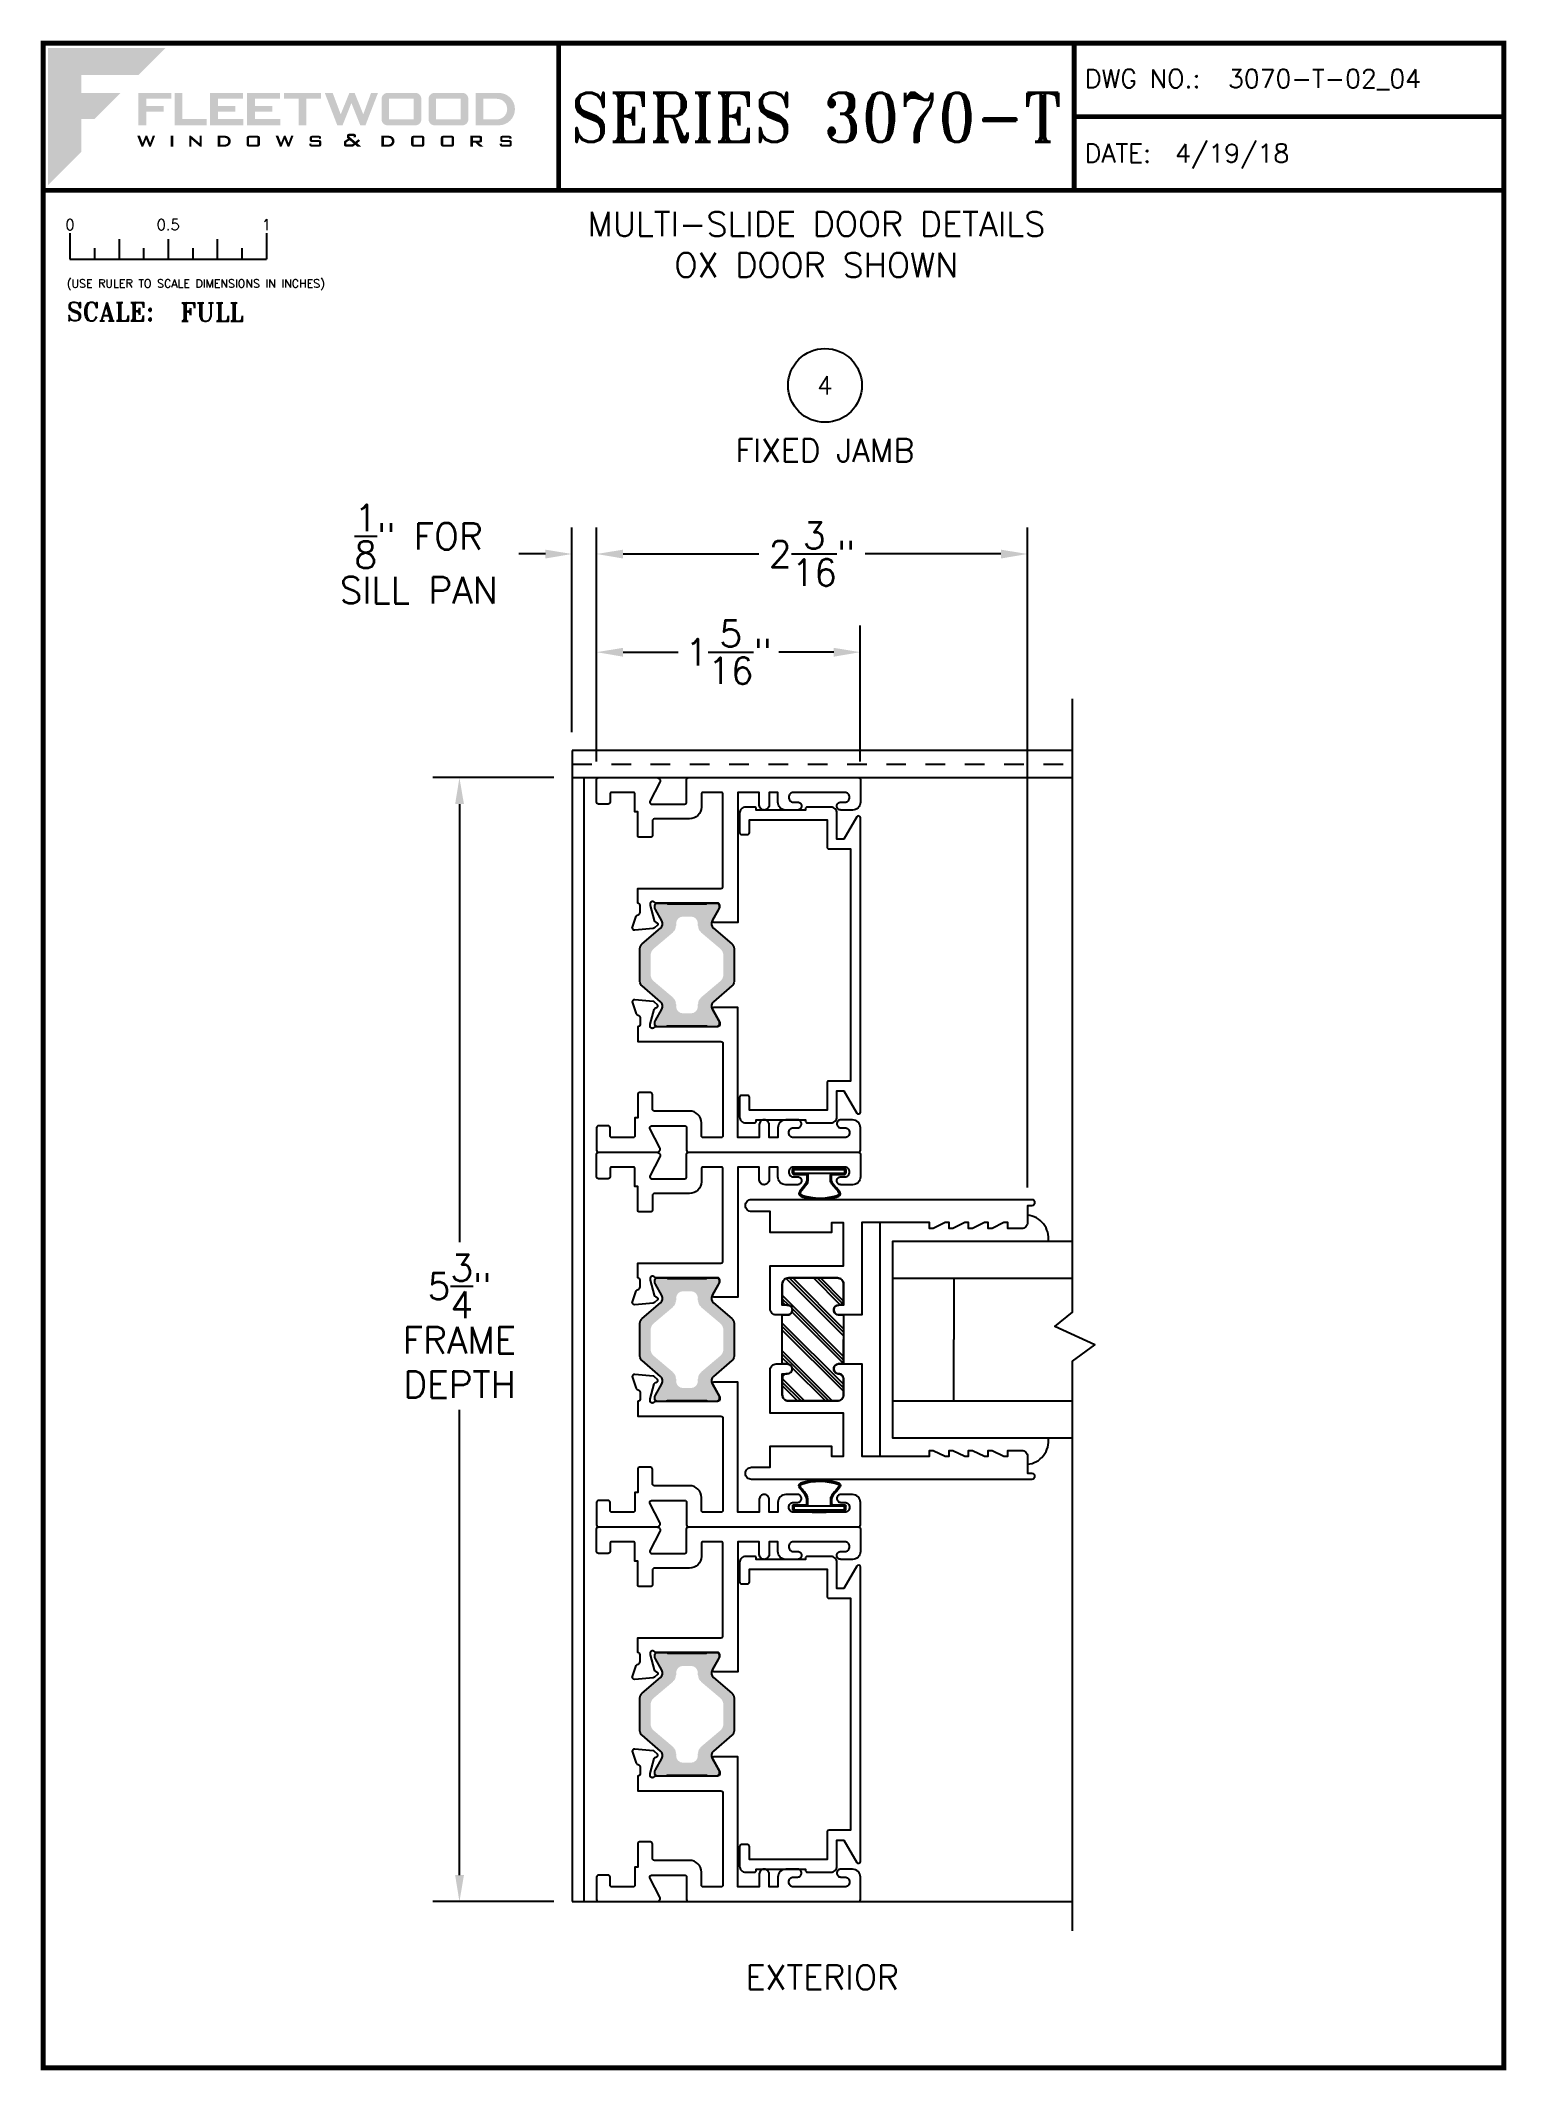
# Paper-space layout 'DETAIL 4' of a CAD drawing. Extents: x 0.3 to 7.8, y 0.1 to 10.4.
# The model-space entities are those that its viewports show. They can reach past a viewport. Long polylines and large blocks are cut down to what shows.
import ezdxf
from ezdxf.enums import TextEntityAlignment as Align

# ---------------------------------------------------------------- set-up
doc = ezdxf.new("R2010")
doc.units = 0
doc.header["$LTSCALE"] = 0.25
doc.header["$MEASUREMENT"] = 0
doc.linetypes.add('HIDDEN', pattern=[0.375, 0.25, -0.125])
doc.layers.get('0').update_dxf_attribs({"linetype": 'CONTINUOUS'})
doc.layers.get('DEFPOINTS').update_dxf_attribs({"color": 1, "linetype": 'CONTINUOUS'})
for name, color, linetype in [('DIM', 7, 'CONTINUOUS'), ('FRAME', 1, 'CONTINUOUS'), ('GLASS-VINYL', 7, 'CONTINUOUS'), ('SEAL', 7, 'CONTINUOUS'), ('SILL-PAN', 7, 'CONTINUOUS'), ('TEXT', 7, 'CONTINUOUS'), ('TITLE-BLOCK', 7, 'CONTINUOUS'), ('VENT', 5, 'CONTINUOUS')]:
    doc.layers.add(name, color=color, linetype=linetype)
doc.layers.add('VP', color=40, linetype='CONTINUOUS', plot=False)
doc.layers.get('VP').off()
doc.styles.add('ROMANS', font='romans')
doc.styles.add('ROMANT', font='romant')
doc.styles.add('SIMPLEX-094', font='simplex.shx', dxfattribs={"height": 0.094})
doc.styles.get("Standard").update_dxf_attribs({"font": 'simplex.shx'})
doc.dimstyles.new('FULL SCALE', dxfattribs={"dimscale": 0.75, "dimtxt": 0.18, "dimasz": 0.18, "dimexe": 0.18, "dimexo": 0.125, "dimgap": 0.09, "dimtad": 0, "dimtih": 1, "dimtoh": 1, "dimdec": 4, "dimzin": 0, "dimdsep": 46, "dimlunit": 4, "dimtxsty": 'Standard', "dimcen": 0.09, "dimadec": 0, "dimazin": 0, "dimtfac": 1, "dimtdec": 4, "dimtofl": 0, "dimtmove": 0, "dimatfit": 3, "dimfxl": 0, "dimtolj": 1, "dimtzin": 0, "dimarcsym": 0})

# ---------------------------------------------------------------- blocks, each defined once
blk = doc.blocks.new('Fleetwood_Logo_6-10-15')
h = blk.add_hatch(color=154)
h.dxf.hatch_style = 1
h.paths.add_polyline_path([(0.2526, -0.0017), (0.0019, -0.0017), (0.0019, -0.2942), (0.0725, -0.2236), (0.0725, -0.1535), (0.1007, -0.1535), (0.1567, -0.0976), (0.0725, -0.0976), (0.0725, -0.0596), (0.1946, -0.0596)])
h = blk.add_hatch(color=251)
h.dxf.hatch_style = 1
h.paths.add_polyline_path([(0.2487, -0.1256), (0.2112, -0.1256), (0.2112, -0.1102), (0.2647, -0.1102), (0.2647, -0.0976), (0.1946, -0.0976), (0.1946, -0.1667), (0.2112, -0.1667), (0.2112, -0.1377), (0.2487, -0.1377)])
h = blk.add_hatch(color=251)
h.dxf.hatch_style = 1
h.paths.add_polyline_path([(0.2886, -0.0976), (0.272, -0.0976), (0.272, -0.1667), (0.3401, -0.1667), (0.3401, -0.1535), (0.2886, -0.1535)])
h = blk.add_hatch(color=251)
h.dxf.hatch_style = 1
h.paths.add_polyline_path([(0.4175, -0.0976), (0.3474, -0.0976), (0.3474, -0.1667), (0.4185, -0.1667), (0.4185, -0.1534), (0.364, -0.1534), (0.364, -0.1377), (0.4015, -0.1377), (0.4015, -0.1256), (0.364, -0.1256), (0.364, -0.1102), (0.4175, -0.1102)])
h = blk.add_hatch(color=251)
h.dxf.hatch_style = 1
h.paths.add_polyline_path([(0.4965, -0.0976), (0.4264, -0.0976), (0.4264, -0.1667), (0.4975, -0.1667), (0.4975, -0.1534), (0.443, -0.1534), (0.443, -0.1377), (0.4804, -0.1377), (0.4804, -0.1256), (0.443, -0.1256), (0.443, -0.1102), (0.4965, -0.1102)])
h = blk.add_hatch(color=251)
h.dxf.hatch_style = 1
h.paths.add_polyline_path([(0.5842, -0.0976), (0.5054, -0.0976), (0.5054, -0.1102), (0.5365, -0.1102), (0.5365, -0.1667), (0.5531, -0.1667), (0.5531, -0.1102), (0.5842, -0.1102)])
h = blk.add_hatch(color=251)
h.dxf.hatch_style = 1
h.paths.add_polyline_path([(0.6089, -0.0976), (0.5921, -0.0976), (0.6188, -0.1667), (0.63, -0.1667), (0.6489, -0.1192), (0.6679, -0.1667), (0.6789, -0.1667), (0.7056, -0.0976), (0.6908, -0.0976), (0.6742, -0.1433), (0.6558, -0.0976), (0.6446, -0.0976), (0.6261, -0.1433)])
h = blk.add_hatch(color=251)
h.dxf.hatch_style = 1
h.paths.add_polyline_path([(0.7853, -0.0976), (0.726, -0.0976, 0.414214), (0.7133, -0.1102), (0.7133, -0.154, 0.414214), (0.726, -0.1667), (0.7853, -0.1667, 0.414214), (0.798, -0.154), (0.798, -0.1102, 0.414214)])
h.paths.add_polyline_path([(0.7819, -0.1102), (0.7819, -0.154), (0.7294, -0.154), (0.7294, -0.1102)], flags=16)
h = blk.add_hatch(color=251)
h.dxf.hatch_style = 1
h.paths.add_polyline_path([(0.8856, -0.0976), (0.8262, -0.0976, 0.414214), (0.8136, -0.1102), (0.8136, -0.154, 0.414214), (0.8262, -0.1667), (0.8856, -0.1667, 0.414214), (0.8982, -0.154), (0.8982, -0.1102, 0.414214)])
h.paths.add_polyline_path([(0.8822, -0.1102), (0.8822, -0.154), (0.8296, -0.154), (0.8296, -0.1102)], flags=16)
h = blk.add_hatch(color=251)
h.dxf.hatch_style = 1
h.paths.add_polyline_path([(0.9632, -0.0976), (0.914, -0.0976), (0.914, -0.1667), (0.9632, -0.1667, 1)])
h.paths.add_polyline_path([(0.9301, -0.1102), (0.9593, -0.1102, -1), (0.9593, -0.154), (0.9301, -0.154)], flags=16)
h = blk.add_hatch(color=7)
h.dxf.hatch_style = 1
h.paths.add_polyline_path([(0.2301, -0.1891), (0.2251, -0.1891), (0.2196, -0.2043), (0.2134, -0.1891), (0.2097, -0.1891), (0.2035, -0.2043), (0.1978, -0.1891), (0.1922, -0.1891), (0.2011, -0.2121), (0.2048, -0.2121), (0.2112, -0.1963), (0.2175, -0.2121), (0.2212, -0.2121)])
h = blk.add_hatch(color=7)
h.dxf.hatch_style = 1
h.paths.add_polyline_path([(0.2691, -0.1891), (0.2637, -0.1891), (0.2637, -0.2118), (0.2637, -0.2121), (0.2691, -0.2121)])
h = blk.add_hatch(color=7)
h.dxf.hatch_style = 1
h.paths.add_polyline_path([(0.3077, -0.1964), (0.3259, -0.2121), (0.3298, -0.2121), (0.3298, -0.1891), (0.325, -0.1891), (0.325, -0.2047), (0.3067, -0.1891), (0.3029, -0.1891), (0.3029, -0.2121), (0.3077, -0.2121)])
h = blk.add_hatch(color=7)
h.dxf.hatch_style = 1
h.paths.add_polyline_path([(0.3801, -0.1891), (0.3637, -0.1891), (0.3637, -0.2121), (0.3801, -0.2121, 1)])
h.paths.add_polyline_path([(0.3691, -0.2079), (0.3691, -0.1933), (0.3788, -0.1933, -1), (0.3788, -0.2079)], flags=16)
h = blk.add_hatch(color=7)
h.dxf.hatch_style = 1
h.paths.add_polyline_path([(0.4537, -0.2079), (0.4537, -0.1933, 0.414214), (0.4495, -0.1891), (0.4297, -0.1891, 0.414214), (0.4255, -0.1933), (0.4255, -0.2079, 0.414214), (0.4297, -0.2121), (0.4495, -0.2121, 0.414214)])
h.paths.add_polyline_path([(0.4308, -0.2079), (0.4308, -0.1933), (0.4484, -0.1933), (0.4484, -0.2079)], flags=16)
h = blk.add_hatch(color=7)
h.dxf.hatch_style = 1
h.paths.add_polyline_path([(0.5253, -0.1891), (0.5203, -0.1891), (0.5148, -0.2043), (0.5087, -0.1891), (0.5049, -0.1891), (0.4988, -0.2043), (0.493, -0.1891), (0.4874, -0.1891), (0.4963, -0.2121), (0.5001, -0.2121), (0.5064, -0.1963), (0.5127, -0.2121), (0.5164, -0.2121)])
h = blk.add_hatch(color=7)
h.dxf.hatch_style = 1
h.paths.add_polyline_path([(0.5801, -0.1891), (0.5643, -0.1891, 0.414214), (0.56, -0.1933), (0.56, -0.1981, 0.414214), (0.5643, -0.2024), (0.58, -0.2024), (0.58, -0.2078), (0.5637, -0.2078), (0.5637, -0.2052), (0.5591, -0.2062), (0.5591, -0.2078, 0.414214), (0.5634, -0.2121), (0.5805, -0.2121, 0.414214), (0.5848, -0.2078), (0.5848, -0.2024, 0.414214), (0.5805, -0.1982), (0.5648, -0.1982), (0.5648, -0.193), (0.5798, -0.193), (0.5798, -0.1958), (0.5843, -0.1948), (0.5843, -0.1933, 0.414214)])
h = blk.add_hatch(color=7)
h.dxf.hatch_style = 1
h.paths.add_polyline_path([(0.645, -0.1913, -0.222262), (0.6447, -0.1906), (0.6447, -0.1892), (0.6535, -0.1892), (0.6535, -0.193), (0.6587, -0.1918), (0.6587, -0.189, 0.414214), (0.6544, -0.1847), (0.6437, -0.1847, 0.414214), (0.6394, -0.189), (0.6394, -0.1922, 0.222262), (0.6407, -0.1948), (0.6415, -0.1955), (0.6345, -0.1998, 0.260684), (0.6329, -0.2027), (0.6329, -0.2078, 0.414214), (0.6372, -0.2121), (0.6514, -0.2121, 0.17577), (0.6536, -0.2113), (0.657, -0.2085), (0.6614, -0.2121), (0.6699, -0.2121), (0.6613, -0.2049), (0.6676, -0.1997), (0.6637, -0.1964), (0.6574, -0.2017)])
h.paths.add_polyline_path([(0.6532, -0.2052), (0.6509, -0.2072, -0.17577), (0.6502, -0.2074), (0.6382, -0.2074), (0.6382, -0.2033, -0.260684), (0.6387, -0.2025), (0.6451, -0.1985)], flags=16)
h = blk.add_hatch(color=7)
h.dxf.hatch_style = 1
h.paths.add_polyline_path([(0.7294, -0.1891), (0.713, -0.1891), (0.713, -0.2121), (0.7294, -0.2121, 1)])
h.paths.add_polyline_path([(0.7184, -0.2079), (0.7184, -0.1933), (0.7281, -0.1933, -1), (0.7281, -0.2079)], flags=16)
h = blk.add_hatch(color=7)
h.dxf.hatch_style = 1
h.paths.add_polyline_path([(0.8045, -0.2079), (0.8045, -0.1933, 0.414214), (0.8003, -0.1891), (0.7805, -0.1891, 0.414214), (0.7763, -0.1933), (0.7763, -0.2079, 0.414214), (0.7805, -0.2121), (0.8003, -0.2121, 0.414214)])
h.paths.add_polyline_path([(0.7816, -0.2079), (0.7816, -0.1933), (0.7992, -0.1933), (0.7992, -0.2079)], flags=16)
h = blk.add_hatch(color=7)
h.dxf.hatch_style = 1
h.paths.add_polyline_path([(0.8678, -0.2079), (0.8678, -0.1933, 0.414214), (0.8636, -0.1891), (0.8438, -0.1891, 0.414214), (0.8396, -0.1933), (0.8396, -0.2079, 0.414214), (0.8438, -0.2121), (0.8636, -0.2121, 0.414214)])
h.paths.add_polyline_path([(0.8449, -0.2079), (0.8449, -0.1933), (0.8624, -0.1933), (0.8624, -0.2079)], flags=16)
h = blk.add_hatch(color=7)
h.dxf.hatch_style = 1
h.paths.add_polyline_path([(0.9277, -0.1993), (0.9277, -0.1933, 0.414214), (0.9235, -0.1891), (0.9028, -0.1891), (0.9028, -0.2121), (0.9082, -0.2121), (0.9082, -0.2035), (0.9131, -0.2035), (0.9224, -0.2121), (0.9303, -0.2121), (0.9197, -0.2035), (0.9235, -0.2035, 0.414214)])
h.paths.add_polyline_path([(0.9082, -0.1993), (0.9082, -0.1933), (0.9214, -0.1933, -0.414214), (0.9224, -0.1943), (0.9224, -0.1983, -0.414214), (0.9214, -0.1993)], flags=16)
h = blk.add_hatch(color=7)
h.dxf.hatch_style = 1
h.paths.add_polyline_path([(0.9867, -0.1982), (0.971, -0.1982), (0.971, -0.193), (0.9859, -0.193), (0.9859, -0.1958), (0.9905, -0.1948), (0.9905, -0.1933, 0.414214), (0.9863, -0.1891), (0.9705, -0.1891, 0.414214), (0.9662, -0.1933), (0.9662, -0.1981, 0.414214), (0.9705, -0.2024), (0.9862, -0.2024), (0.9862, -0.2078), (0.9699, -0.2078), (0.9699, -0.2052), (0.9653, -0.2062), (0.9653, -0.2078, 0.414214), (0.9696, -0.2121), (0.9867, -0.2121, 0.414214), (0.991, -0.2078), (0.991, -0.2024, 0.414214)])
blk = doc.blocks.new('A-SIZE_P')
at = {"const_width": 0.025}
blk.add_lwpolyline([(0.313, 0.125), (7.751, 0.125), (7.751, 10.437), (0.313, 10.437)], close=True, dxfattribs=at)
for points in [[(2.938, 10.437), (2.938, 9.687)], [(5.563, 10.437), (5.563, 9.687)], [(5.563, 10.062), (7.751, 10.062)], [(0.313, 9.687), (7.751, 9.687)]]:
    blk.add_lwpolyline(points, dxfattribs=at)
at = {"xscale": 2.387023416083395, "yscale": 2.387023416083395, "zscale": 2.387023416083395}
blk.add_blockref('Fleetwood_Logo_6-10-15', (0.334, 10.416), dxfattribs=at)
for s, style, p in [('DWG NO.:', 'SIMPLEX-094', (5.617, 10.209)), ('DATE:', 'SIMPLEX-094', (5.616, 9.829)), ('SCALE:', 'ROMANT', (0.433, 9.022))]:
    blk.add_text(s, height=0.094, dxfattribs=dict(style=style)).set_placement(p)
for tag, p, style in [('DWG_NO', (6.346, 10.209), 'SIMPLEX-094'), ('DATE', (6.077, 9.829), 'SIMPLEX-094'), ('SCALE', (1.011, 9.02), 'ROMANT')]:
    blk.add_attdef(tag, p, '', height=0.094, dxfattribs=dict(style=style))
for tag, height, style, width, p, p2 in [('DWG_NO_F', 0.094, 'SIMPLEX-094', 1.745692, (6.347, 10.209), (7.683, 10.209)), ('PRODUCT', 0.25, 'ROMANT', 1.390728, (3.001, 9.934), (5.5, 9.934))]:
    blk.add_attdef(tag, text='', height=height, dxfattribs=dict(style=style, width=width)).set_placement(p, p2, align=Align.FIT)
blk = doc.blocks.new('sectball')
blk.add_circle((0, 0), 0.125)
blk.add_attdef('NO', text='', height=0.062).set_placement((0, 0), align=Align.MIDDLE_CENTER)
for tag, p in [('LINE1', (0, -0.2588)), ('LINE2', (0, -0.3864)), ('LINE3', (0, -0.5214))]:
    blk.add_attdef(tag, text='', height=0.078).set_placement(p, align=Align.CENTER)
blk = doc.blocks.new('Full')
for p, q in [((0.137, -0.219), (0.137, -0.35)), ((0.262, -0.294), (0.262, -0.35)), ((0.387, -0.249), (0.387, -0.35)), ((0.512, -0.294), (0.512, -0.35)), ((0.637, -0.249), (0.637, -0.35)), ((0.762, -0.294), (0.762, -0.35)), ((0.887, -0.249), (0.887, -0.35)), ((1.012, -0.294), (1.012, -0.35)), ((1.137, -0.219), (1.137, -0.35)), ((0.137, -0.35), (1.137, -0.35))]:
    blk.add_line(p, q)
for s, p in [('0', (0.137, -0.219)), ('0.5', (0.637, -0.219)), ('1', (1.137, -0.219))]:
    blk.add_text(s, height=0.055).set_placement(p, align=Align.BOTTOM_CENTER)
at = {"style": 'ROMANS'}
blk.add_text('(USE RULER TO SCALE DIMENSIONS IN INCHES)', height=0.04115, dxfattribs=at).set_placement((0.12, -0.495))
blk = doc.blocks.new('*D50')
at = {"layer": 'DEFPOINTS', "color": 0}
for p in [(3.131, 7.835), (3.131, 6.686), (5.325, 4.516)]:
    blk.add_point(p, dxfattribs=at)
at = {"layer": 'DIM', "color": 0, "lineweight": -2}
for p, q in [((3.131, 6.779), (3.131, 7.97)), ((5.325, 4.609), (5.325, 7.97)), ((3.266, 7.835), (3.958, 7.835)), ((5.19, 7.835), (4.498, 7.835))]:
    blk.add_line(p, q, dxfattribs=at)
at = {"layer": 'DIM', "color": 0}
for points in [[(3.266, 7.857), (3.266, 7.812), (3.131, 7.835)], [(5.19, 7.857), (5.19, 7.812), (5.325, 7.835)]]:
    blk.add_solid(points, dxfattribs=at)
at = {"layer": 'DIM', "color": 0, "insert": (4.228, 7.835), "char_height": 0.135, "attachment_point": 5}
blk.add_mtext('\\A1;2{\\H1.000000x;\\S3/16;}"', dxfattribs=at)
blk = doc.blocks.new('*D51')
at = {"layer": 'DEFPOINTS', "color": 0}
for p in [(4.474, 7.335), (3.131, 6.686), (4.474, 6.686)]:
    blk.add_point(p, dxfattribs=at)
at = {"layer": 'DIM', "color": 0, "lineweight": -2}
for p, q in [((3.131, 6.779), (3.131, 7.47)), ((4.474, 6.779), (4.474, 7.47)), ((3.266, 7.335), (3.546, 7.335)), ((4.339, 7.335), (4.06, 7.335))]:
    blk.add_line(p, q, dxfattribs=at)
at = {"layer": 'DIM', "color": 0}
for points in [[(3.266, 7.357), (3.266, 7.312), (3.131, 7.335)], [(4.339, 7.357), (4.339, 7.312), (4.474, 7.335)]]:
    blk.add_solid(points, dxfattribs=at)
at = {"layer": 'DIM', "color": 0, "insert": (3.803, 7.335), "char_height": 0.135, "attachment_point": 5}
blk.add_mtext('\\A1;1{\\H1.000000x;\\S5/16;}"', dxfattribs=at)
blk = doc.blocks.new('*D52')
at = {"layer": 'DEFPOINTS', "color": 0}
for p in [(3.006, 6.696), (2.433, 0.972), (3.006, 0.972)]:
    blk.add_point(p, dxfattribs=at)
at = {"layer": 'DIM', "color": 0, "lineweight": -2}
for p, q in [((2.913, 6.696), (2.298, 6.696)), ((2.433, 6.561), (2.433, 4.331)), ((2.433, 1.107), (2.433, 3.476)), ((2.913, 0.972), (2.298, 0.972))]:
    blk.add_line(p, q, dxfattribs=at)
at = {"layer": 'DIM', "color": 0}
for points in [[(2.411, 6.561), (2.456, 6.561), (2.433, 6.696)], [(2.411, 1.107), (2.456, 1.107), (2.433, 0.972)]]:
    blk.add_solid(points, dxfattribs=at)
at = {"layer": 'DIM', "color": 0, "insert": (2.433, 3.903), "char_height": 0.135, "attachment_point": 5}
blk.add_mtext('\\A1;5{\\H1.000000x;\\S3/4;}"\\PFRAME\\PDEPTH', dxfattribs=at)
blk = doc.blocks.new('*D83')
at = {"layer": 'DEFPOINTS', "color": 0}
for p in [(3.006, 7.835), (3.006, 6.835), (3.131, 6.686)]:
    blk.add_point(p, dxfattribs=at)
at = {"layer": 'TITLE-BLOCK', "color": 0, "lineweight": -2}
for p, q in [((3.006, 6.928), (3.006, 7.97)), ((3.131, 6.779), (3.131, 7.97)), ((2.871, 7.835), (2.736, 7.835)), ((3.266, 7.835), (3.401, 7.835))]:
    blk.add_line(p, q, dxfattribs=at)
at = {"layer": 'TITLE-BLOCK', "color": 0}
for points in [[(2.871, 7.857), (2.871, 7.812), (3.006, 7.835)], [(3.266, 7.857), (3.266, 7.812), (3.131, 7.835)]]:
    blk.add_solid(points, dxfattribs=at)
at = {"layer": 'TITLE-BLOCK', "color": 0, "insert": (2.225, 7.835), "char_height": 0.135, "attachment_point": 5}
blk.add_mtext('\\A1;{\\H1.000000x;\\S1/8;}" FOR\\PSILL PAN', dxfattribs=at)
blk = doc.blocks.new('3710 Jamb Filler')
blk.add_lwpolyline([(-0.12, 0.774, 0.414214), (-0.15, 0.804), (-0.27, 0.804, 0.414214), (-0.28, 0.794), (-0.28, 0.789), (-0.53, 0.789), (-0.53, 0.794, 0.414214), (-0.54, 0.804), (-0.585, 0.804, 0.414214), (-0.615, 0.774), (-0.615, 0.674, 0.414214), (-0.605, 0.664), (-0.575, 0.664, 0.414214), (-0.565, 0.674), (-0.565, 0.739), (-0.17, 0.739), (-0.17, 0.601, 0.414214), (-0.16, 0.591), (-0.05, 0.591), (-0.05, -0.591), (-0.16, -0.591, 0.414214), (-0.17, -0.601), (-0.17, -0.739), (-0.565, -0.739), (-0.565, -0.674, 0.414214), (-0.575, -0.664), (-0.605, -0.664, 0.414214), (-0.615, -0.674), (-0.615, -0.774, 0.414214), (-0.585, -0.804), (-0.54, -0.804, 0.414214), (-0.53, -0.794), (-0.53, -0.789), (-0.28, -0.789), (-0.28, -0.794, 0.414214), (-0.27, -0.804), (-0.15, -0.804, 0.414214), (-0.12, -0.774), (-0.12, -0.641), (-0.084, -0.641), (-0.019, -0.754, 0.767327), (0, -0.749), (0, 0.749, 0.767327), (-0.019, 0.754), (-0.084, 0.641), (-0.12, 0.641)], format="xyb", close=True)
blk = doc.blocks.new('3073 FIXED STILE')
at = {"linetype": 'Continuous'}
h = blk.add_hatch(dxfattribs=at)
h.set_pattern_fill('PLAST', scale=0.4, angle=-45, style=0)
h.set_pattern_definition([(315, (-24.43819, 6.21396), (0.07071068, 0.07071068), []), (315, (-24.42935, 6.2228), (0.07071068, 0.07071068), []), (315, (-24.42051, 6.23164), (0.07071068, 0.07071068), [])])
edge = h.paths.add_edge_path()
edge.add_line((0, 0.125), (0, -0.125))
edge.add_line((0, -0.125), (-0.027, -0.125))
edge.add_arc((-0.027, -0.15), 0.025, 90, 274.5812)
edge.add_line((-0.025, -0.175), (0, -0.175))
edge.add_line((0, -0.175), (0, -0.282))
edge.add_arc((-0.031, -0.282), 0.031, 270, 360, ccw=False)
edge.add_line((-0.031, -0.313), (-0.281, -0.313))
edge.add_arc((-0.281, -0.282), 0.031, 180, 270, ccw=False)
edge.add_line((-0.312, -0.282), (-0.312, -0.175))
edge.add_line((-0.312, -0.175), (-0.287, -0.175))
edge.add_arc((-0.287, -0.15), 0.025, 270, 445.4188)
edge.add_line((-0.285, -0.125), (-0.312, -0.125))
edge.add_line((-0.312, -0.125), (-0.312, 0.125))
edge.add_line((-0.312, 0.125), (-0.287, 0.125))
edge.add_arc((-0.287, 0.15), 0.025, 270, 445.4188)
edge.add_arc((-0.283, 0.205), 0.0297, 188.9864, 265.4188, ccw=False)
edge.add_line((-0.312, 0.2), (-0.312, 0.282))
edge.add_arc((-0.281, 0.282), 0.031, 90, 180, ccw=False)
edge.add_line((-0.281, 0.313), (-0.031, 0.313))
edge.add_arc((-0.031, 0.282), 0.031, 0, 90, ccw=False)
edge.add_line((0, 0.282), (0, 0.175))
edge.add_line((0, 0.175), (-0.025, 0.175))
edge.add_arc((-0.025, 0.15), 0.025, 90, 269.9954)
edge.add_line((-0.025, 0.125), (0, 0.125))
at = {"color": 7}
blk.add_line((-0.312, 0.125), (-0.312, 0), dxfattribs=at)
for points in [[(-0.312, 0.2, 0.414214), (-0.287, 0.175, -0.414214), (-0.262, 0.15), (-0.262, 0.149, -0.414214), (-0.286, 0.125), (-0.406, 0.125), (-0.406, 0.595), (-0.749, 0.595), (-0.749, 0.565), (-0.769, 0.565), (-0.829, 0.595), (-0.849, 0.595), (-0.849, 0.565), (-0.869, 0.565), (-0.929, 0.595), (-0.949, 0.595), (-0.949, 0.565), (-0.969, 0.565), (-1.029, 0.595), (-1.049, 0.595), (-1.049, 0.565), (-1.069, 0.565), (-1.129, 0.595), (-1.149, 0.595), (-1.149, 0.565), (-1.218, 0.565, -0.414214), (-1.249, 0.596), (-1.249, 0.681), (-1.27, 0.681, -0.414214), (-1.285, 0.696), (-1.285, 0.698, -0.414214), (-1.27, 0.713), (0.151, 0.713), (0.157, 0.713, -0.414214), (0.187, 0.683), (0.187, 0.682, -0.414214), (0.156, 0.651), (0.062, 0.651), (0.062, 0.544), (-0.25, 0.544), (-0.25, 0.594), (-0.312, 0.594), (-0.312, 0.375), (0.062, 0.375), (0.062, 0.156, -0.414214), (0.031, 0.125), (-0.026, 0.125, -0.414214), (-0.05, 0.149), (-0.05, 0.151, -0.414214), (-0.026, 0.175), (-0.025, 0.175, 0.414214), (0, 0.2), (0, 0.282, 0.414214), (-0.031, 0.313), (-0.281, 0.313, 0.414214), (-0.312, 0.282)], [(-1.285, -0.696, -0.414214), (-1.27, -0.681), (-1.249, -0.681), (-1.249, -0.596, -0.414214), (-1.218, -0.565), (-1.149, -0.565), (-1.149, -0.595), (-1.129, -0.595), (-1.069, -0.565), (-1.049, -0.565), (-1.049, -0.595), (-1.029, -0.595), (-0.969, -0.565), (-0.949, -0.565), (-0.949, -0.595), (-0.929, -0.595), (-0.869, -0.565), (-0.849, -0.565), (-0.849, -0.595), (-0.829, -0.595), (-0.769, -0.565), (-0.749, -0.565), (-0.749, -0.595), (-0.406, -0.595), (-0.406, -0.125), (-0.286, -0.125, -0.414214), (-0.262, -0.149), (-0.262, -0.15, -0.414214), (-0.287, -0.175, 0.414214), (-0.312, -0.2), (-0.312, -0.282, 0.414214), (-0.281, -0.313), (-0.031, -0.313, 0.414214), (0, -0.282), (0, -0.2, 0.414214), (-0.025, -0.175), (-0.026, -0.175, -0.414214), (-0.05, -0.151), (-0.05, -0.149, -0.414214), (-0.026, -0.125), (0.031, -0.125, -0.414214), (0.062, -0.156), (0.062, -0.375), (-0.312, -0.375), (-0.312, -0.594), (-0.25, -0.594), (-0.25, -0.544), (0.062, -0.544), (0.062, -0.651), (0.156, -0.651, -0.414214), (0.187, -0.682), (0.187, -0.683, -0.414214), (0.157, -0.713), (0.151, -0.713), (-1.27, -0.713, -0.414214), (-1.285, -0.698)]]:
    blk.add_lwpolyline(points, format="xyb", close=True)
blk.add_lwpolyline([(0, 0.125), (0, -0.125), (-0.027, -0.125, 1.0408), (-0.025, -0.175), (0, -0.175), (0, -0.282, -0.414214), (-0.031, -0.313), (-0.281, -0.313, -0.414214), (-0.312, -0.282), (-0.312, -0.175), (-0.287, -0.175, 0.9608), (-0.285, -0.125), (-0.312, -0.125), (-0.312, 0.125), (-0.287, 0.125, 0.9608), (-0.285, 0.175, -0.346439), (-0.312, 0.2), (-0.312, 0.282, -0.414214), (-0.281, 0.313), (-0.031, 0.313, -0.414214), (0, 0.282), (0, 0.175), (-0.025, 0.175, 0.99996), (-0.025, 0.125)], format="xyb", close=True, dxfattribs=at)
blk = doc.blocks.new('3711-JAMB')
h = blk.add_hatch(color=7)
h.dxf.hatch_style = 1
edge = h.paths.add_edge_path(flags=16)
edge.add_arc((-0.976, -0.753), 0.0472, -50.0002, 0, ccw=False)
edge.add_line((-0.945, -0.789), (-1.041, -0.87))
edge.add_arc((-1.011, -0.906), 0.0472, 129.9998, 180)
edge.add_line((-1.058, -0.906), (-1.058, -1.002))
edge.add_arc((-1.011, -1.002), 0.0472, 180, 230.0002)
edge.add_line((-1.041, -1.038), (-0.945, -1.119))
edge.add_arc((-0.976, -1.155), 0.0472, 0, 50.0002, ccw=False)
edge.add_line((-0.928, -1.155), (-0.928, -1.165))
edge.add_arc((-0.893, -1.165), 0.0355, 180.7985, 270)
edge.add_line((-0.893, -1.2), (-0.853, -1.2))
edge.add_arc((-0.853, -1.165), 0.0355, 270, 359.2015)
edge.add_line((-0.818, -1.165), (-0.818, -1.155))
edge.add_arc((-0.77, -1.155), 0.0472, 129.9998, 180, ccw=False)
edge.add_line((-0.801, -1.119), (-0.705, -1.038))
edge.add_arc((-0.735, -1.002), 0.0472, 309.9998, 360)
edge.add_line((-0.688, -1.002), (-0.688, -0.906))
edge.add_arc((-0.735, -0.906), 0.0472, 360, 410.0002)
edge.add_line((-0.705, -0.87), (-0.801, -0.789))
edge.add_arc((-0.77, -0.753), 0.0472, 180, 230.0002, ccw=False)
edge.add_line((-0.818, -0.753), (-0.818, -0.743))
edge.add_arc((-0.853, -0.743), 0.0355, 0.7985, 90)
edge.add_line((-0.853, -0.708), (-0.893, -0.708))
edge.add_arc((-0.893, -0.743), 0.0355, 90, 179.2015)
edge.add_line((-0.928, -0.743), (-0.928, -0.753))
edge = h.paths.add_edge_path()
edge.add_arc((-0.719, -0.744), 0.0302, 149.9999, 229.9998)
edge.add_line((-0.738, -0.767), (-0.644, -0.847))
edge.add_arc((-0.663, -0.87), 0.0302, 0, 49.9998, ccw=False)
edge.add_line((-0.633, -0.87), (-0.633, -1.038))
edge.add_arc((-0.663, -1.038), 0.0302, 310.0002, 360, ccw=False)
edge.add_line((-0.644, -1.061), (-0.738, -1.141))
edge.add_arc((-0.719, -1.164), 0.0302, 130.0002, 210.0001)
edge.add_line((-0.745, -1.179), (-0.712, -1.237))
edge.add_arc((-0.722, -1.243), 0.0119, 0, 30.0001, ccw=False)
edge.add_line((-0.71, -1.243), (-0.71, -1.257))
edge.add_arc((-0.722, -1.257), 0.0119, -89.931, 0.069, ccw=False)
edge.add_line((-0.722, -1.269), (-0.765, -1.269))
edge.add_arc((-0.765, -1.259), 0.00991, 216.8699, 270, ccw=False)
edge.add_line((-0.773, -1.265), (-0.973, -1.265))
edge.add_arc((-0.981, -1.259), 0.00991, 270, 323.1301, ccw=False)
edge.add_line((-0.981, -1.269), (-1.024, -1.269))
edge.add_arc((-1.024, -1.257), 0.0119, 180, 270, ccw=False)
edge.add_line((-1.036, -1.257), (-1.036, -1.243))
edge.add_arc((-1.024, -1.243), 0.0119, 149.9999, 180, ccw=False)
edge.add_line((-1.034, -1.237), (-1.001, -1.179))
edge.add_arc((-1.027, -1.164), 0.0302, 329.9999, 409.9998)
edge.add_line((-1.008, -1.141), (-1.102, -1.061))
edge.add_arc((-1.083, -1.038), 0.0302, 180, 229.9998, ccw=False)
edge.add_line((-1.113, -1.038), (-1.113, -0.87))
edge.add_arc((-1.083, -0.87), 0.0302, 130.0002, 180, ccw=False)
edge.add_line((-1.102, -0.847), (-1.008, -0.767))
edge.add_arc((-1.027, -0.744), 0.0302, 310.0002, 390.0001)
edge.add_line((-1.001, -0.729), (-1.034, -0.671))
edge.add_arc((-1.024, -0.665), 0.0119, 180, 210.0001, ccw=False)
edge.add_line((-1.036, -0.665), (-1.036, -0.651))
edge.add_arc((-1.024, -0.651), 0.0119, 90, 180, ccw=False)
edge.add_line((-1.024, -0.639), (-0.981, -0.639))
edge.add_arc((-0.981, -0.649), 0.00991, 36.8699, 90, ccw=False)
edge.add_line((-0.973, -0.643), (-0.773, -0.643))
edge.add_arc((-0.765, -0.649), 0.00991, 90, 143.1301, ccw=False)
edge.add_line((-0.765, -0.639), (-0.722, -0.639))
edge.add_arc((-0.722, -0.651), 0.0119, -0.069, 89.931, ccw=False)
edge.add_line((-0.71, -0.651), (-0.71, -0.665))
edge.add_arc((-0.722, -0.665), 0.0119, -30.0001, 0, ccw=False)
edge.add_line((-0.712, -0.671), (-0.745, -0.729))
for points in [[(-1.037, -0.21), (-1.039, -0.21, 0.414214), (-1.049, -0.22), (-1.049, -0.294, -0.414214), (-1.059, -0.304), (-1.114, -0.304, -0.414214), (-1.124, -0.294), (-1.124, -0.175), (-1.138, -0.175), (-1.138, -0.085, 0.414214), (-1.148, -0.075), (-1.255, -0.075, 0.414214), (-1.265, -0.085), (-1.265, -0.125, -0.414214), (-1.275, -0.135), (-1.323, -0.135, -0.414214), (-1.333, -0.125), (-1.333, -0.01, -0.414214), (-1.323, 0), (-1.026, 0, -0.546624), (-1.011, -0.023), (-1.062, -0.121, 0.546624), (-1.053, -0.135), (-0.885, -0.135, 0.414214), (-0.875, -0.125), (-0.875, -0.01, -0.414214), (-0.865, 0), (0, 0, -0.414214), (0.01, -0.01), (0.01, -0.125, -0.414214), (-0.03, -0.165), (-0.09, -0.165, -0.414214), (-0.11, -0.145, -0.414214), (-0.09, -0.125), (-0.07, -0.125, 0.414214), (-0.045, -0.1), (-0.045, -0.1, 0.414214), (-0.07, -0.075), (-0.331, -0.075, 0.414214), (-0.355, -0.1), (-0.355, -0.1, 0.414214), (-0.331, -0.125), (-0.31, -0.125, -0.414214), (-0.29, -0.145), (-0.29, -0.145, -0.414214), (-0.309, -0.165), (-0.37, -0.165, -0.414214), (-0.41, -0.125), (-0.41, -0.075), (-0.455, -0.075), (-0.455, -0.14, -0.414214), (-0.48, -0.165), (-0.48, -0.165, -0.414214), (-0.505, -0.141), (-0.505, -0.075), (-0.615, -0.075), (-0.615, -0.737), (-0.736, -0.737, -0.585524), (-0.742, -0.725), (-0.708, -0.665, 0.137872), (-0.706, -0.659), (-0.706, -0.651, 0.414214), (-0.718, -0.639), (-1.032, -0.639, -0.213422), (-1.04, -0.635, 0.6885), (-1.061, -0.643), (-1.061, -0.649, 0.065543), (-1.061, -0.652), (-1.04, -0.728, 0.267949), (-1.032, -0.736), (-1.028, -0.737, -0.57735), (-1.024, -0.751), (-1.038, -0.765, -0.176327), (-1.046, -0.768), (-1.139, -0.777, -0.548619), (-1.151, -0.761), (-1.131, -0.705, -0.263725), (-1.122, -0.698, 0.359508), (-1.112, -0.686), (-1.112, -0.651, 0.414214), (-1.124, -0.639), (-1.124, -0.564), (-0.7, -0.564, 0.414214), (-0.69, -0.554), (-0.69, -0.085, 0.414214), (-0.7, -0.075), (-0.79, -0.075, 0.414214), (-0.8, -0.085), (-0.8, -0.15, -0.414214), (-0.86, -0.21), (-1.039, -0.21)], [(-1.037, -1.698), (-1.039, -1.698, -0.414214), (-1.049, -1.688), (-1.049, -1.614, 0.414214), (-1.059, -1.604), (-1.114, -1.604, 0.414214), (-1.124, -1.614), (-1.124, -1.733), (-1.138, -1.733), (-1.138, -1.823, -0.414214), (-1.148, -1.833), (-1.255, -1.833, -0.414214), (-1.265, -1.823), (-1.265, -1.783, 0.414214), (-1.275, -1.773), (-1.323, -1.773, 0.414214), (-1.333, -1.783), (-1.333, -1.898, 0.414214), (-1.323, -1.908), (-1.026, -1.908, 0.546624), (-1.011, -1.885), (-1.062, -1.787, -0.546624), (-1.053, -1.773), (-0.885, -1.773, -0.414214), (-0.875, -1.783), (-0.875, -1.898, 0.414214), (-0.865, -1.908), (0, -1.908, 0.414214), (0.01, -1.898), (0.01, -1.783, 0.414214), (-0.03, -1.743), (-0.09, -1.743, 0.414214), (-0.11, -1.763, 0.414214), (-0.09, -1.783), (-0.07, -1.783, -0.414214), (-0.045, -1.808), (-0.045, -1.808, -0.414214), (-0.07, -1.833), (-0.331, -1.833, -0.414214), (-0.355, -1.808), (-0.355, -1.808, -0.414214), (-0.331, -1.783), (-0.31, -1.783, 0.414214), (-0.29, -1.763), (-0.29, -1.763, 0.414214), (-0.309, -1.743), (-0.37, -1.743, 0.414214), (-0.41, -1.783), (-0.41, -1.833), (-0.455, -1.833), (-0.455, -1.768, 0.414214), (-0.48, -1.743), (-0.48, -1.743, 0.414214), (-0.505, -1.767), (-0.505, -1.833), (-0.615, -1.833), (-0.615, -1.171), (-0.736, -1.171, 0.585524), (-0.742, -1.183), (-0.708, -1.243, -0.137872), (-0.706, -1.249), (-0.706, -1.257, -0.414214), (-0.718, -1.269), (-1.032, -1.269, 0.213422), (-1.04, -1.273, -0.6885), (-1.061, -1.265), (-1.061, -1.259, -0.065543), (-1.061, -1.256), (-1.04, -1.18, -0.267949), (-1.032, -1.172), (-1.028, -1.171, 0.57735), (-1.024, -1.157), (-1.038, -1.143, 0.176327), (-1.046, -1.14), (-1.139, -1.131, 0.548619), (-1.151, -1.147), (-1.131, -1.203, 0.263725), (-1.122, -1.21, -0.359508), (-1.112, -1.222), (-1.112, -1.257, -0.414214), (-1.124, -1.269), (-1.124, -1.344), (-0.7, -1.344, -0.414214), (-0.69, -1.354), (-0.69, -1.823, -0.414214), (-0.7, -1.833), (-0.79, -1.833, -0.414214), (-0.8, -1.823), (-0.8, -1.758, 0.414214), (-0.86, -1.698), (-1.039, -1.698)]]:
    blk.add_lwpolyline(points, format="xyb")
at = {"color": 7}
blk.add_lwpolyline([(-0.745, -0.729, 0.36397), (-0.738, -0.767), (-0.644, -0.847, -0.221694), (-0.633, -0.87), (-0.633, -1.038, -0.221694), (-0.644, -1.061), (-0.738, -1.141, 0.36397), (-0.745, -1.179), (-0.712, -1.237, -0.131653), (-0.71, -1.243), (-0.71, -1.257, -0.414214), (-0.722, -1.269), (-0.765, -1.269, -0.236068), (-0.773, -1.265), (-0.973, -1.265, -0.236068), (-0.981, -1.269), (-1.024, -1.269, -0.414214), (-1.036, -1.257), (-1.036, -1.243, -0.131653), (-1.034, -1.237), (-1.001, -1.179, 0.36397), (-1.008, -1.141), (-1.102, -1.061, -0.221694), (-1.113, -1.038), (-1.113, -0.87, -0.221694), (-1.102, -0.847), (-1.008, -0.767, 0.36397), (-1.001, -0.729), (-1.034, -0.671, -0.131653), (-1.036, -0.665), (-1.036, -0.651, -0.414214), (-1.024, -0.639), (-0.981, -0.639, -0.236068), (-0.973, -0.643), (-0.773, -0.643, -0.236068), (-0.765, -0.639), (-0.722, -0.639, -0.414214), (-0.71, -0.651), (-0.71, -0.665, -0.131653), (-0.712, -0.671)], format="xyb", close=True, dxfattribs=at)
blk = doc.blocks.new('*U97')
for points in [[(-0.135, 0.031), (-0.135, 0.013, 0.414214), (-0.128, 0.006), (0.035, 0.006)], [(-0.129, 0.028), (-0.129, 0.016, 0.414214), (-0.126, 0.012), (0.126, 0.012, 0.414214), (0.129, 0.016), (0.129, 0.028)], [(-0.07, 0.038, 0.414214), (-0.063, 0.045), (-0.063, 0.068)], [(-0.035, 0.006), (-0.035, 0), (0.035, 0), (0.041, 0.006), (0.128, 0.006, 0.414214), (0.135, 0.013), (0.135, 0.031)]]:
    blk.add_lwpolyline(points, format="xyb")
blk.add_lwpolyline([(0.041, 0.012), (0.035, 0.006), (0.035, 0.012)])
for points, knots in [([(-0.063, 0.068), (-0.067, 0.094), (-0.147, 0.149), (0, 0.171), (0.157, 0.149), (0.067, 0.094), (0.063, 0.068)], [0, 0, 0, 0, 0.0788466, 0.167942, 0.2570375, 0.335884, 0.335884, 0.335884, 0.335884]), ([(-0.057, 0.069), (-0.061, 0.094), (-0.088, 0.115), (-0.1, 0.138), (-0.099, 0.14), (0, 0.169), (0.095, 0.146), (0.102, 0.14), (0.104, 0.135), (0.1, 0.128), (0.083, 0.109), (0.072, 0.098), (0.061, 0.081), (0.058, 0.075), (0.057, 0.069)], [2.5712303, 2.5712303, 2.5712303, 2.5712303, 2.6347872, 2.6347872, 2.6774866, 2.6774866, 2.7903183, 2.8239397, 2.8239397, 2.8575611, 2.8575611, 2.8911826, 2.8911826, 2.9071143, 2.9071143, 2.9071143, 2.9071143])]:
    blk.add_open_spline(points, degree=3, knots=knots)
for points, weights, degree, knots in [([(-0.135, 0.031), (-0.135, 0.038), (-0.128, 0.038), (-0.099, 0.038), (-0.07, 0.038)], [1, 0.707106873747, 1, 1, 1], 2, [0, 0, 0, 1.570796, 1.570796, 2.570796, 2.570796, 2.570796]), ([(-0.129, 0.028), (-0.129, 0.03), (-0.128, 0.031), (-0.127, 0.032), (-0.126, 0.032), (-0.028, 0.032), (0.07, 0.032), (0.098, 0.032), (0.126, 0.032), (0.129, 0.032), (0.129, 0.028)], [1, 0.923879507465, 1, 0.923879507465, 1, 1, 1, 1, 1, 0.707106873747, 1], 2, [0, 0, 0, 0.785398, 0.785398, 1.570797, 1.570797, 2.570797, 2.570797, 3.570797, 3.570797, 5.141593, 5.141593, 5.141593]), ([(0.07, 0.038), (0.089, 0.038), (0.109, 0.038), (0.128, 0.038), (0.13, 0.038), (0.132, 0.037), (0.133, 0.036)], [1, 1, 1, 1, 0.949253004976, 0.949253004976, 1], 3, [2.90668, 2.90668, 2.90668, 2.90668, 3.90668, 3.90668, 3.90668, 4.692079, 4.692079, 4.692079, 4.692079])]:
    blk.add_rational_spline(points, weights, degree=degree, knots=knots)
for points, weights in [([(-0.07, 0.032), (-0.062, 0.032), (-0.057, 0.037), (-0.057, 0.045)], [1, 0.804737854124, 0.804737854124, 1]), ([(0.057, 0.045), (0.057, 0.042), (0.058, 0.038), (0.061, 0.036)], [1, 0.94925295377, 0.94925295377, 1]), ([(0.061, 0.036), (0.063, 0.033), (0.067, 0.032), (0.07, 0.032)], [1, 0.94925295377, 0.94925295377, 1]), ([(0.063, 0.045), (0.063, 0.041), (0.066, 0.038), (0.07, 0.038)], [1, 0.804737854124, 0.804737854124, 1]), ([(0.133, 0.036), (0.134, 0.035), (0.135, 0.033), (0.135, 0.031)], [1, 0.949253004976, 0.949253004976, 1])]:
    blk.add_rational_spline(points, weights, degree=3)
for points in [[(-0.057, 0.068), (-0.057, 0.069), (-0.057, 0.069), (-0.057, 0.069)], [(-0.057, 0.045), (-0.057, 0.053), (-0.057, 0.061), (-0.057, 0.068)], [(0.057, 0.069), (0.057, 0.069), (0.057, 0.069), (0.057, 0.068)], [(0.057, 0.068), (0.057, 0.061), (0.057, 0.053), (0.057, 0.045)], [(0.063, 0.068), (0.063, 0.06), (0.063, 0.053), (0.063, 0.045)]]:
    blk.add_open_spline(points, degree=3)

msp = doc.modelspace()

# ---------------------------------------------------------------- linework, layer by layer
at = {"color": 7}
for p, q in [((8.756, 14.851), (7.839, 14.851)), ((8.152, 14.851), (8.152, 14.539)), ((8.152, 14.226), (8.152, 14.539)), ((8.756, 14.226), (7.839, 14.226))]:
    msp.add_line(p, q, dxfattribs=at)
msp.add_lwpolyline([(8.756, 15.039), (7.839, 15.039), (7.839, 14.539), (7.839, 14.039), (8.756, 14.039)], dxfattribs=at)
for centre, start, end in [((8.517, 15.057), 350.759, 85.3773), ((8.517, 14.02), 274.6227, 9.241)]:
    msp.add_arc(centre, 0.116, start, end)
at = {"layer": 'GLASS-VINYL', "color": 7}
msp.add_line((7.774, 15.135), (7.774, 13.945), dxfattribs=at)
at = {"layer": 'GLASS-VINYL'}
for points in [[(8.756, 11.529), (8.756, 14.429), (8.87, 14.513), (8.666, 14.605), (8.756, 14.679), (8.756, 17.802)], [(8.993, 11.529), (8.993, 14.429), (9.107, 14.513), (8.903, 14.605), (8.993, 14.679), (8.993, 17.802)]]:
    msp.add_lwpolyline(points, dxfattribs=at)
at = {"layer": 'SILL-PAN'}
for p, q in [((6.208, 17.54), (6.208, 11.677)), ((8.756, 17.54), (6.208, 17.54)), ((6.208, 17.401), (8.756, 17.401)), ((6.27, 11.677), (6.27, 17.401)), ((6.208, 11.677), (8.756, 11.677)), ((6.208, 11.677), (6.27, 11.677))]:
    msp.add_line(p, q, dxfattribs=at)
at = {"layer": 'SILL-PAN', "linetype": 'HIDDEN'}
msp.add_line((6.208, 17.47), (8.756, 17.47), dxfattribs=at)

# ---------------------------------------------------------------- block references
at = {"layer": 'FRAME'}
for name, p in [('3711-JAMB', (7.666, 17.401)), ('3710 Jamb Filler', (7.676, 16.447)), ('3711-JAMB', (7.666, 15.493)), ('3711-JAMB', (7.666, 13.585)), ('3710 Jamb Filler', (7.676, 12.631))]:
    msp.add_blockref(name, p, dxfattribs=at)
at = {"layer": 'SEAL', "xscale": -1, "rotation": 180}
msp.add_blockref('*U97', (7.466, 15.418), dxfattribs=at)
at = {"layer": 'SEAL'}
msp.add_blockref('*U97', (7.466, 13.66), dxfattribs=at)
at = {"layer": 'VENT', "rotation": 180}
msp.add_blockref('3073 FIXED STILE', (7.278, 14.54), dxfattribs=at)

psp = doc.layouts.new('DETAIL 4')

# ---------------------------------------------------------------- block references
at = {"layer": 'TEXT', "xscale": 1.504, "yscale": 1.504, "zscale": 1.504}
psp.add_blockref('sectball', (4.29401, 8.69358), dxfattribs=at).add_auto_attribs({'NO': '4', 'LINE1': 'FIXED JAMB'})
at = {"layer": 'TITLE-BLOCK'}
ref = psp.add_blockref('A-SIZE_P', (0, 0), dxfattribs=at)
ref.add_attrib('DATE', '4/19/18', (6.07741, 9.82884), dxfattribs={"layer": '0', "height": 0.094, "style": 'SIMPLEX-094'})
ref.add_attrib('SCALE', 'FULL', (1.01101, 9.02035), dxfattribs={"layer": '0', "height": 0.094, "style": 'ROMANT'})
ref.add_attrib('PRODUCT', 'SERIES 3070-T', dxfattribs={"layer": '0', "height": 0.25, "style": 'ROMANT', "width": 0.807692}).set_placement((3.0005, 9.93352), (5.5005, 9.93352), align=Align.FIT)
ref.add_attrib('DWG_NO', '3070-T-02_04', (6.34634, 10.20879), dxfattribs={"layer": '0', "height": 0.094, "style": 'SIMPLEX-094'})
psp.add_blockref('Full', (0.313, 9.687), dxfattribs=at)

# ---------------------------------------------------------------- texts
at = {"layer": 'TEXT'}
psp.add_text('EXTERIOR', height=0.125, dxfattribs=at).set_placement((4.28042, 0.52382), align=Align.CENTER)
at = {"layer": 'TEXT', "insert": (4.2505, 9.41101), "char_height": 0.125, "width": 2.875, "attachment_point": 5}
psp.add_mtext('MULTI-SLIDE DOOR DETAILS\\POX DOOR SHOWN', dxfattribs=at)

# ---------------------------------------------------------------- dimensions: what is measured, and where the dimension line sits
at = {"layer": 'DIM'}
for base, p1, p2, picture, middle in [((3.13149, 7.83463), (5.32536, 4.51564), (3.13149, 6.68563), '*D50', (4.22843, 7.83463)), ((4.47449, 7.33463), (3.13149, 6.68563), (4.47449, 6.68563), '*D51', (3.80299, 7.33463))]:
    dim = psp.add_linear_dim(base=base, p1=p1, p2=p2, dimstyle='FULL SCALE', dxfattribs=at)
    dim.commit()
    dim.dimension.update_dxf_attribs({"geometry": picture, "text_midpoint": middle})
dim = psp.add_linear_dim(base=(2.43302, 0.97163), p1=(3.00649, 6.69563), p2=(3.00649, 0.97163), angle=90, text='<>\\PFRAME\\PDEPTH', dimstyle='FULL SCALE', dxfattribs=at)
dim.commit()
dim.dimension.update_dxf_attribs({"geometry": '*D52', "text_midpoint": (2.43302, 3.90313), "dimtype": 160})
at = {"layer": 'TITLE-BLOCK'}
dim = psp.add_linear_dim(base=(3.00649, 7.83463), p1=(3.13149, 6.68563), p2=(3.00649, 6.83463), text='<> FOR\\PSILL PAN', dimstyle='FULL SCALE', override={"dimfxl": 0.07, "dimarcsym": 1}, dxfattribs=at)
dim.commit()
dim.dimension.update_dxf_attribs({"geometry": '*D83', "text_midpoint": (2.22542, 7.83463)})

# ---------------------------------------------------------------- viewports
at = {"layer": 'VP'}
psp.add_viewport(center=(4.24685, 3.95928), size=(2.87861, 6.588899), view_center_point=(7.44827, 14.66419), view_height=6.5889, dxfattribs=at)

doc.saveas('drawing.dxf')
